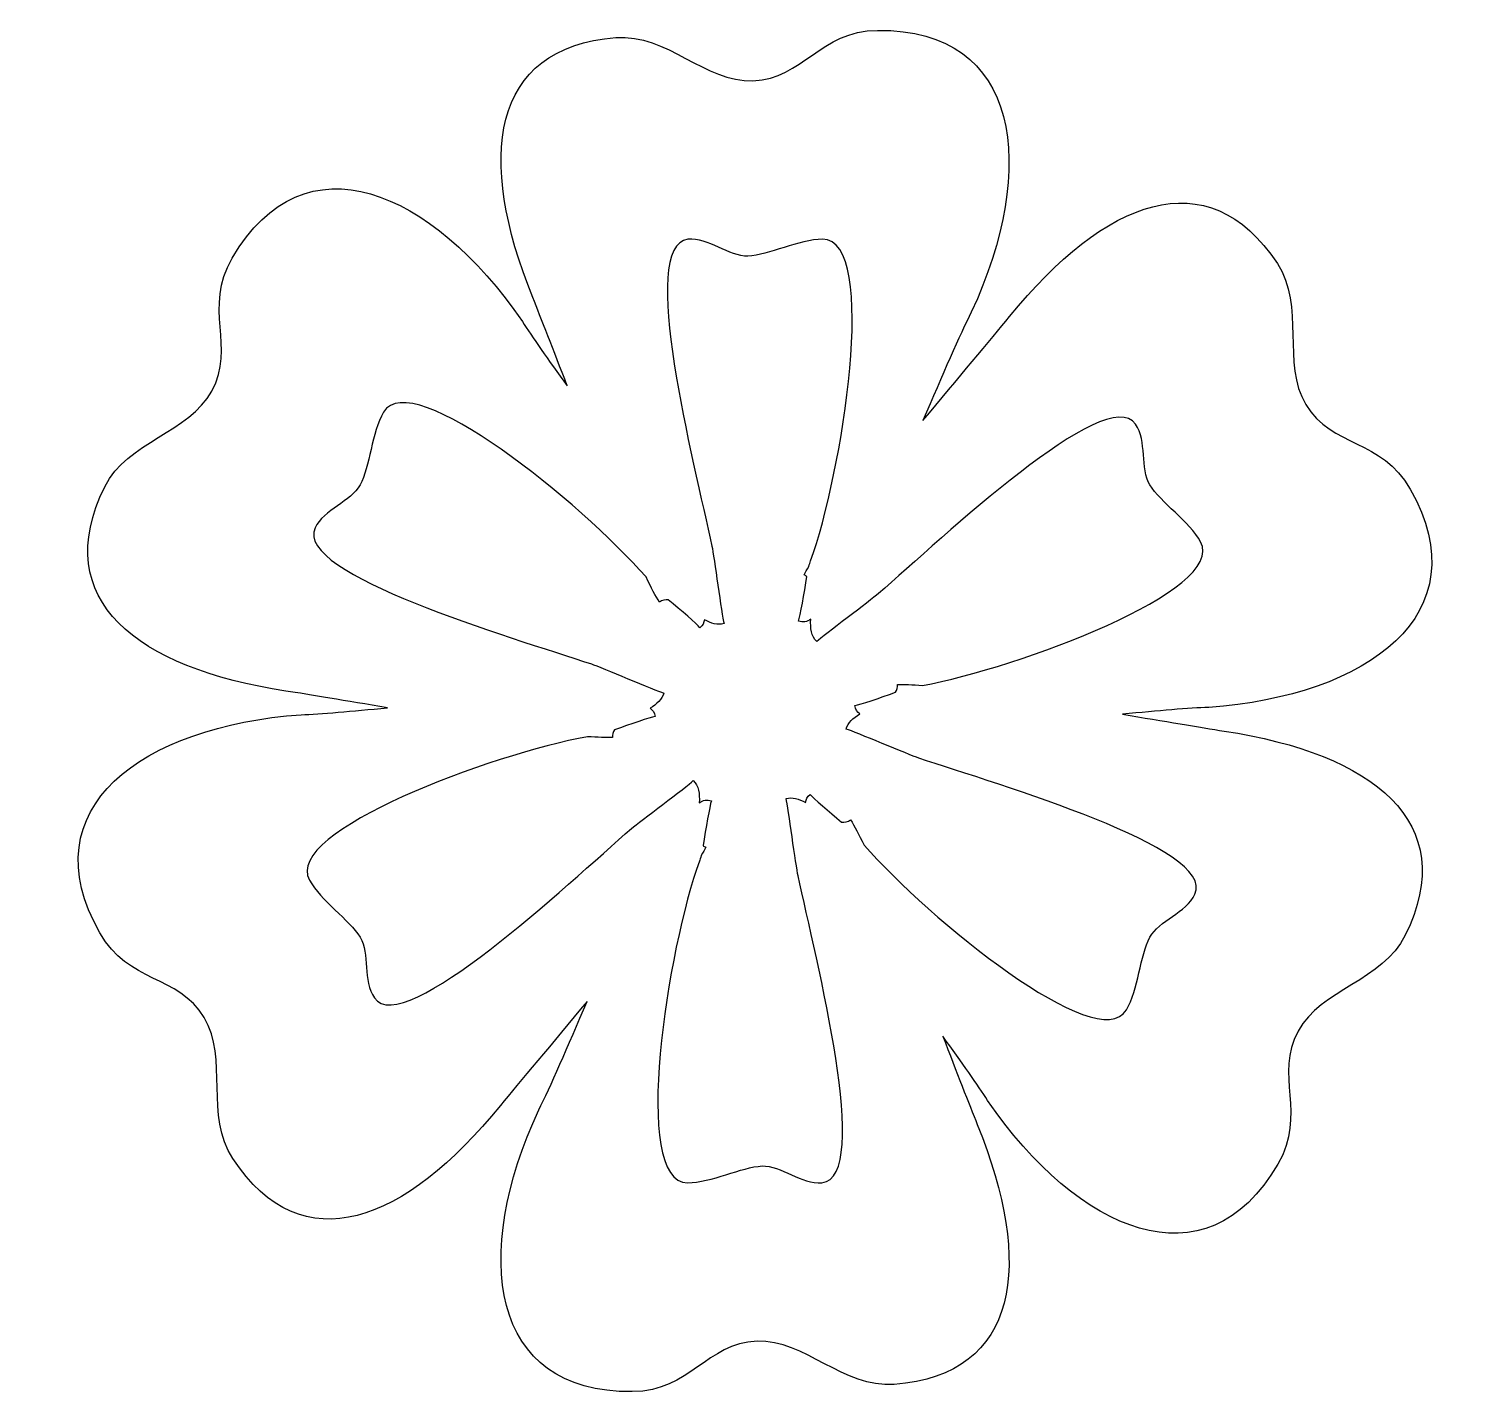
# Model space of a CAD drawing. Header units: centimetres. Extents: x -9 to 10.1, y -9 to 9.
import ezdxf

# ---------------------------------------------------------------- set-up
doc = ezdxf.new("R2010")
doc.units = ezdxf.units.CM
doc.header["$MEASUREMENT"] = 0
doc.layers.add('Camada 1', color=7, linetype='Continuous')

msp = doc.modelspace()

# ---------------------------------------------------------------- linework, layer by layer
at = {"layer": 'Camada 1'}
for points, knots in [([(6.72604, -0.27769), (6.42198, -0.23078), (5.93369, -0.14736), (5.38981, -0.057), (5.38981, -0.057), (5.86156, -0.01009), (6.27251, 0.02597), (6.52448, 0.03291), (6.52448, 0.03291), (8.62006, 0.18581), (10.10831, 1.25793), (9.17783, 2.90695), (9.17783, 2.90695), (8.79815, 3.57767), (8.14828, 3.44995), (7.80163, 4.02336), (7.80163, 4.02336), (7.47844, 4.56115), (7.79814, 5.31614), (7.42804, 5.8774), (7.42804, 5.8774), (6.51057, 7.26575), (5.15178, 6.7184), (3.90241, 5.17975), (3.90241, 5.17975), (3.65915, 4.87916), (3.21952, 4.36134), (2.76253, 3.8105), (2.76253, 3.8105), (3.01537, 4.40475), (3.24995, 4.94776), (3.39936, 5.23621), (3.39936, 5.23621), (4.27947, 7.14325), (4.05881, 8.96601), (2.16651, 8.94866), (2.16651, 8.94866), (1.39676, 8.9417), (1.19345, 8.31009), (0.52445, 8.28487), (0.52445, 8.28487), (-0.10282, 8.25968), (-0.61022, 8.90696), (-1.27919, 8.85309), (-1.27919, 8.85309), (-2.9386, 8.72191), (-3.11585, 7.26752), (-2.3739, 5.42912), (-2.3739, 5.42912), (-2.26531, 5.16239), (-2.10455, 4.74014), (-1.91863, 4.26665), (-1.91863, 4.26665), (-2.17231, 4.61331), (-2.38604, 4.91565), (-2.50942, 5.11549), (-2.50942, 5.11549), (-3.69966, 6.84523), (-5.37994, 7.58546), (-6.33041, 5.94949), (-6.33041, 5.94949), (-6.71702, 5.28398), (-6.27829, 4.78702), (-6.59801, 4.19969), (-6.59801, 4.19969), (-6.89688, 3.64713), (-7.71095, 3.54114), (-8.00808, 2.93818), (-8.00808, 2.93818), (-8.74222, 1.44384), (-7.58237, 0.54722), (-5.62321, 0.24922), (-5.62321, 0.24922), (-5.31738, 0.20316), (-4.83086, 0.11976), (-4.28698, 0.0294), (-4.28698, 0.0294), (-4.75789, -0.01706), (-5.16968, -0.05357), (-5.42165, -0.06225), (-5.42165, -0.06225), (-7.51548, -0.21343), (-9.00463, -1.28898), (-8.07324, -2.93451), (-8.07324, -2.93451), (-7.69444, -3.60526), (-7.04457, -3.47839), (-6.69878, -4.05182), (-6.69878, -4.05182), (-6.37385, -4.59046), (-6.69444, -5.34635), (-6.32344, -5.90583), (-6.32344, -5.90583), (-5.40684, -7.29592), (-4.04715, -6.74683), (-2.79781, -5.20733), (-2.79781, -5.20733), (-2.55455, -4.90674), (-2.11492, -4.38889), (-1.65881, -3.83808), (-1.65881, -3.83808), (-1.91165, -4.43233), (-2.14535, -4.97624), (-2.29564, -5.26466), (-2.29564, -5.26466), (-3.17575, -7.17257), (-2.95506, -8.99362), (-1.06366, -8.97621), (-1.06366, -8.97621), (-0.29388, -8.96925), (-0.0906, -8.33848), (0.5784, -8.31245), (0.5784, -8.31245), (1.20739, -8.28985), (1.71479, -8.93451), (2.38378, -8.88064), (2.38378, -8.88064), (4.04319, -8.75208), (4.22044, -7.29592), (3.47847, -5.45926), (3.47847, -5.45926), (3.36899, -5.18991), (3.2074, -4.76769), (3.0232, -4.29507), (3.0232, -4.29507), (3.27516, -4.6426), (3.49064, -4.94494), (3.61314, -5.14303), (3.61314, -5.14303), (4.80429, -6.8737), (6.48368, -7.61564), (7.43502, -5.97882), (7.43502, -5.97882), (7.82078, -5.31331), (7.38118, -4.8146), (7.70175, -4.22902), (7.70175, -4.22902), (8.0015, -3.67646), (8.81557, -3.56873), (9.11182, -2.96751), (9.11182, -2.96751), (9.84683, -1.47147), (8.68607, -0.57657), (6.72604, -0.27769)], [0, 0, 0, 0, 0.02702703, 0.02702703, 0.02702703, 0.02702703, 0.05405405, 0.05405405, 0.05405405, 0.05405405, 0.08108108, 0.08108108, 0.08108108, 0.08108108, 0.10810811, 0.10810811, 0.10810811, 0.10810811, 0.13513514, 0.13513514, 0.13513514, 0.13513514, 0.16216216, 0.16216216, 0.16216216, 0.16216216, 0.18918919, 0.18918919, 0.18918919, 0.18918919, 0.21621622, 0.21621622, 0.21621622, 0.21621622, 0.24324324, 0.24324324, 0.24324324, 0.24324324, 0.27027027, 0.27027027, 0.27027027, 0.27027027, 0.2972973, 0.2972973, 0.2972973, 0.2972973, 0.32432432, 0.32432432, 0.32432432, 0.32432432, 0.35135135, 0.35135135, 0.35135135, 0.35135135, 0.37837838, 0.37837838, 0.37837838, 0.37837838, 0.40540541, 0.40540541, 0.40540541, 0.40540541, 0.43243243, 0.43243243, 0.43243243, 0.43243243, 0.45945946, 0.45945946, 0.45945946, 0.45945946, 0.48648649, 0.48648649, 0.48648649, 0.48648649, 0.51351351, 0.51351351, 0.51351351, 0.51351351, 0.54054054, 0.54054054, 0.54054054, 0.54054054, 0.56756757, 0.56756757, 0.56756757, 0.56756757, 0.59459459, 0.59459459, 0.59459459, 0.59459459, 0.62162162, 0.62162162, 0.62162162, 0.62162162, 0.64864865, 0.64864865, 0.64864865, 0.64864865, 0.67567568, 0.67567568, 0.67567568, 0.67567568, 0.7027027, 0.7027027, 0.7027027, 0.7027027, 0.72972973, 0.72972973, 0.72972973, 0.72972973, 0.75675676, 0.75675676, 0.75675676, 0.75675676, 0.78378378, 0.78378378, 0.78378378, 0.78378378, 0.81081081, 0.81081081, 0.81081081, 0.81081081, 0.83783784, 0.83783784, 0.83783784, 0.83783784, 0.86486486, 0.86486486, 0.86486486, 0.86486486, 0.89189189, 0.89189189, 0.89189189, 0.89189189, 0.91891892, 0.91891892, 0.91891892, 0.91891892, 0.94594595, 0.94594595, 0.94594595, 0.94594595, 1, 1, 1, 1]), ([(6.34377, -2.4254), (6.22995, -2.67212), (5.8694, -2.77293), (5.74952, -2.99362), (5.74952, -2.99362), (5.62265, -3.22995), (5.59746, -3.68519), (5.44022, -3.9493), (5.44022, -3.9493), (5.07012, -4.56962), (2.83812, -2.75209), (1.98672, -1.77903), (1.98672, -1.77903), (1.91983, -1.64002), (1.85988, -1.52532), (1.81035, -1.44886), (1.81035, -1.44886), (1.77299, -1.4732), (1.73301, -1.48016), (1.69219, -1.47841), (1.69219, -1.47841), (1.52886, -1.33765), (1.31685, -1.16387), (1.27865, -1.11178), (1.27865, -1.11178), (1.23867, -1.14131), (1.22303, -1.17779), (1.21867, -1.21777), (1.21867, -1.21777), (1.13006, -1.16911), (1.04233, -1.14305), (0.96065, -1.16739), (0.96065, -1.16739), (0.98846, -1.28034), (1.09098, -2.05877), (1.11964, -2.18389), (1.11964, -2.18389), (1.35335, -3.27339), (2.10053, -6.15957), (1.43328, -6.22559), (1.43328, -6.22559), (1.16483, -6.2534), (0.89461, -5.9945), (0.6444, -6.00493), (0.6444, -6.00493), (0.37683, -6.01707), (-0.02807, -6.22559), (-0.33562, -6.22559), (-0.33562, -6.22559), (-1.09064, -6.22559), (-0.59367, -3.10832), (-0.1775, -1.98929), (-0.1775, -1.98929), (-0.17229, -1.9754), (-0.16533, -1.94931), (-0.15752, -1.91457), (-0.15752, -1.91457), (-0.13405, -1.87636), (-0.11148, -1.83988), (-0.09582, -1.80858), (-0.09582, -1.80858), (-0.10971, -1.80162), (-0.12188, -1.79469), (-0.13231, -1.78426), (-0.13231, -1.78426), (-0.09408, -1.56878), (-0.04804, -1.26298), (-0.02111, -1.19866), (-0.02111, -1.19866), (-0.08019, -1.17434), (-0.13406, -1.18998), (-0.18097, -1.223), (-0.18097, -1.223), (-0.17576, -1.10484), (-0.18878, -0.9971), (-0.26003, -0.93109), (-0.26003, -0.93109), (-0.3443, -1.00927), (-0.97504, -1.47497), (-1.0741, -1.56008), (-1.0741, -1.56008), (-1.91164, -2.29163), (-4.07844, -4.34204), (-4.45899, -3.79118), (-4.45899, -3.79118), (-4.61189, -3.56877), (-4.51807, -3.20735), (-4.64666, -2.99362), (-4.64666, -2.99362), (-4.78655, -2.76251), (-5.1662, -2.51054), (-5.31391, -2.23948), (-5.31391, -2.23948), (-5.66665, -1.60175), (-2.9021, -0.57832), (-1.65187, -0.35245), (-1.65187, -0.35245), (-1.51807, -0.36113), (-1.40599, -0.36634), (-1.32434, -0.36287), (-1.32434, -0.36287), (-1.32696, -0.32638), (-1.31738, -0.29164), (-1.29828, -0.26034), (-1.29828, -0.26034), (-1.09497, -0.19258), (-0.8274, -0.09352), (-0.76308, -0.08659), (-0.76308, -0.08659), (-0.76745, -0.03447), (-0.79435, -0.00145), (-0.82999, 0.02244), (-0.82999, 0.02244), (-0.74051, 0.07631), (-0.66751, 0.13886), (-0.64928, 0.22313), (-0.64928, 0.22313), (-0.75961, 0.25528), (-1.48161, 0.56545), (-1.60236, 0.6054), (-1.60236, 0.6054), (-2.65884, 0.95902), (-5.52243, 1.7896), (-5.24006, 2.39777), (-5.24006, 2.39777), (-5.12539, 2.64103), (-4.76656, 2.74355), (-4.64668, 2.96334), (-4.64668, 2.96334), (-4.51809, 3.20054), (-4.49378, 3.65578), (-4.33738, 3.92079), (-4.33738, 3.92079), (-3.96725, 4.54026), (-1.73444, 2.7227), (-0.88298, 1.75137), (-0.88298, 1.75137), (-0.81519, 1.60974), (-0.75527, 1.49507), (-0.70574, 1.42035), (-0.70574, 1.42035), (-0.66925, 1.44556), (-0.63015, 1.4525), (-0.58932, 1.4499), (-0.58932, 1.4499), (-0.42425, 1.30914), (-0.21226, 1.13452), (-0.17578, 1.08327), (-0.17578, 1.08327), (-0.13583, 1.11192), (-0.11844, 1.14756), (-0.11498, 1.18839), (-0.11498, 1.18839), (-0.02634, 1.14061), (0.06052, 1.1128), (0.14391, 1.13799), (0.14391, 1.13799), (0.11438, 1.25007), (0.01186, 2.0294), (-0.01508, 2.15624), (-0.01508, 2.15624), (-0.24879, 3.24225), (-0.99684, 6.13018), (-0.33046, 6.19709), (-0.33046, 6.19709), (-0.06111, 6.2249), (0.20821, 5.96685), (0.45929, 5.97553), (0.45929, 5.97553), (0.72689, 5.9877), (1.13263, 6.19794), (1.44018, 6.19709), (1.44018, 6.19709), (2.19517, 6.19709), (1.69648, 3.0798), (1.28117, 1.96164), (1.28117, 1.96164), (1.27511, 1.94513), (1.26815, 1.91994), (1.26119, 1.88692), (1.26119, 1.88692), (1.23687, 1.84781), (1.21603, 1.81133), (1.19864, 1.78093), (1.19864, 1.78093), (1.21253, 1.77397), (1.2247, 1.76529), (1.236, 1.75661), (1.236, 1.75661), (1.19689, 1.54113), (1.1517, 1.23358), (1.12392, 1.17103), (1.12392, 1.17103), (1.18475, 1.14584), (1.2369, 1.16233), (1.28553, 1.1945), (1.28553, 1.1945), (1.28032, 1.07546), (1.29159, 0.9686), (1.36371, 0.90084), (1.36371, 0.90084), (1.44885, 0.9799), (2.07962, 1.44646), (2.17691, 1.53158), (2.17691, 1.53158), (3.01532, 2.26225), (5.18125, 4.31439), (5.5618, 3.76268), (5.5618, 3.76268), (5.71558, 3.54027), (5.62086, 3.17885), (5.74947, 2.96337), (5.74947, 2.96337), (5.88933, 2.734), (6.27075, 2.48207), (6.41844, 2.21185), (6.41844, 2.21185), (6.77031, 1.57328), (4.00663, 0.55069), (2.75555, 0.3222), (2.75555, 0.3222), (2.62175, 0.3335), (2.51055, 0.33871), (2.42887, 0.33437), (2.42887, 0.33437), (2.43059, 0.29614), (2.42019, 0.26399), (2.40194, 0.23272), (2.40194, 0.23272), (2.19776, 0.16147), (1.93103, 0.06503), (1.86587, 0.05897), (1.86587, 0.05897), (1.87108, 0.00727), (1.89802, -0.0275), (1.93366, -0.05181), (1.93366, -0.05181), (1.8433, -0.10396), (1.77208, -0.16651), (1.75295, -0.25337), (1.75295, -0.25337), (1.86415, -0.28467), (2.58528, -0.59394), (2.70691, -0.63392), (2.70691, -0.63392), (3.76167, -0.98664), (6.62701, -1.82072), (6.34377, -2.4254)], [0, 0, 0, 0, 0.01587302, 0.01587302, 0.01587302, 0.01587302, 0.03174603, 0.03174603, 0.03174603, 0.03174603, 0.04761905, 0.04761905, 0.04761905, 0.04761905, 0.06349206, 0.06349206, 0.06349206, 0.06349206, 0.07936508, 0.07936508, 0.07936508, 0.07936508, 0.0952381, 0.0952381, 0.0952381, 0.0952381, 0.11111111, 0.11111111, 0.11111111, 0.11111111, 0.12698413, 0.12698413, 0.12698413, 0.12698413, 0.14285714, 0.14285714, 0.14285714, 0.14285714, 0.15873016, 0.15873016, 0.15873016, 0.15873016, 0.17460317, 0.17460317, 0.17460317, 0.17460317, 0.19047619, 0.19047619, 0.19047619, 0.19047619, 0.20634921, 0.20634921, 0.20634921, 0.20634921, 0.22222222, 0.22222222, 0.22222222, 0.22222222, 0.23809524, 0.23809524, 0.23809524, 0.23809524, 0.25396825, 0.25396825, 0.25396825, 0.25396825, 0.26984127, 0.26984127, 0.26984127, 0.26984127, 0.28571429, 0.28571429, 0.28571429, 0.28571429, 0.3015873, 0.3015873, 0.3015873, 0.3015873, 0.31746032, 0.31746032, 0.31746032, 0.31746032, 0.33333333, 0.33333333, 0.33333333, 0.33333333, 0.34920635, 0.34920635, 0.34920635, 0.34920635, 0.36507937, 0.36507937, 0.36507937, 0.36507937, 0.38095238, 0.38095238, 0.38095238, 0.38095238, 0.3968254, 0.3968254, 0.3968254, 0.3968254, 0.41269841, 0.41269841, 0.41269841, 0.41269841, 0.42857143, 0.42857143, 0.42857143, 0.42857143, 0.44444444, 0.44444444, 0.44444444, 0.44444444, 0.46031746, 0.46031746, 0.46031746, 0.46031746, 0.47619048, 0.47619048, 0.47619048, 0.47619048, 0.49206349, 0.49206349, 0.49206349, 0.49206349, 0.50793651, 0.50793651, 0.50793651, 0.50793651, 0.52380952, 0.52380952, 0.52380952, 0.52380952, 0.53968254, 0.53968254, 0.53968254, 0.53968254, 0.55555556, 0.55555556, 0.55555556, 0.55555556, 0.57142857, 0.57142857, 0.57142857, 0.57142857, 0.58730159, 0.58730159, 0.58730159, 0.58730159, 0.6031746, 0.6031746, 0.6031746, 0.6031746, 0.61904762, 0.61904762, 0.61904762, 0.61904762, 0.63492063, 0.63492063, 0.63492063, 0.63492063, 0.65079365, 0.65079365, 0.65079365, 0.65079365, 0.66666667, 0.66666667, 0.66666667, 0.66666667, 0.68253968, 0.68253968, 0.68253968, 0.68253968, 0.6984127, 0.6984127, 0.6984127, 0.6984127, 0.71428571, 0.71428571, 0.71428571, 0.71428571, 0.73015873, 0.73015873, 0.73015873, 0.73015873, 0.74603175, 0.74603175, 0.74603175, 0.74603175, 0.76190476, 0.76190476, 0.76190476, 0.76190476, 0.77777778, 0.77777778, 0.77777778, 0.77777778, 0.79365079, 0.79365079, 0.79365079, 0.79365079, 0.80952381, 0.80952381, 0.80952381, 0.80952381, 0.82539683, 0.82539683, 0.82539683, 0.82539683, 0.84126984, 0.84126984, 0.84126984, 0.84126984, 0.85714286, 0.85714286, 0.85714286, 0.85714286, 0.87301587, 0.87301587, 0.87301587, 0.87301587, 0.88888889, 0.88888889, 0.88888889, 0.88888889, 0.9047619, 0.9047619, 0.9047619, 0.9047619, 0.92063492, 0.92063492, 0.92063492, 0.92063492, 0.93650794, 0.93650794, 0.93650794, 0.93650794, 0.95238095, 0.95238095, 0.95238095, 0.95238095, 0.96825397, 0.96825397, 0.96825397, 0.96825397, 1, 1, 1, 1])]:
    msp.add_open_spline(points, degree=3, knots=knots, dxfattribs=at)

doc.saveas('drawing.dxf')
